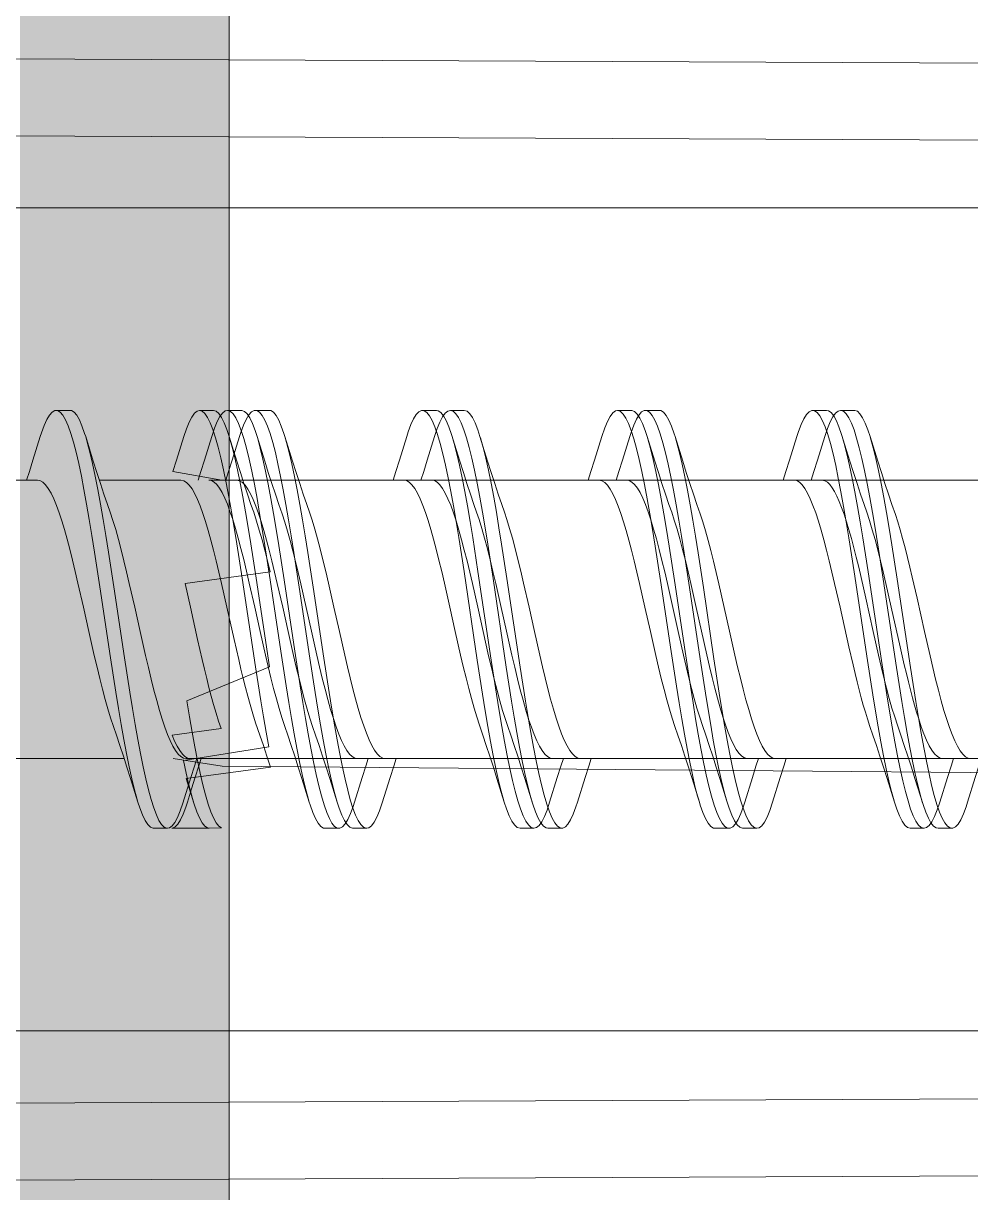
# Model space of a CAD drawing. Header units: millimetres. Extents: x -853320 to 19484, y -510814 to 9708.
# Drawn here: x 14942.87 to 14949.67, y 7581.7 to 7590.09 of the extents above; entities that cross this region are included whole.
import ezdxf

# ---------------------------------------------------------------- set-up
doc = ezdxf.new("R2010")
doc.units = ezdxf.units.MM
for name, color, linetype, lineweight in [('F_DIBOND_soffitto_cassone', 7, 'Continuous', 5), ('F_ELETTRICO', 22, 'Continuous', 5), ('F_IMPIANTO IDRAULICO', 7, 'Continuous', 5), ('F_TUBOLARE sez.40x40', 7, 'Continuous', 5)]:
    doc.layers.add(name, color=color, linetype=linetype, lineweight=lineweight)

# ---------------------------------------------------------------- blocks, each defined once
blk = doc.blocks.new('SCATOLA INCASSO_1 P_sezione e pianta')
at = {"layer": 'F_ELETTRICO'}
for p, q in [((55461.4861, -13680.1948), (55437.3638, -13680.0865)), ((55461.4773, -13680.7467), (55437.3638, -13680.639)), ((55462.472, -13681.1733), (55437.3638, -13681.1734)), ((55441.7213, -13682.6278), (55441.6213, -13682.6278)), ((55442.7513, -13682.6278), (55442.6513, -13682.6278)), ((55442.9513, -13682.6278), (55442.8513, -13682.6278)), ((55443.1513, -13682.6278), (55443.0513, -13682.6278)), ((55444.3513, -13682.6278), (55444.2513, -13682.6278)), ((55444.5513, -13682.6278), (55444.4513, -13682.6278)), ((55445.7513, -13682.6278), (55445.6513, -13682.6278)), ((55445.9513, -13682.6278), (55445.8513, -13682.6278)), ((55447.1513, -13682.6278), (55447.0513, -13682.6278)), ((55447.3513, -13682.6278), (55447.2513, -13682.6278)), ((55447.2913, -13682.6519), (55447.3104, -13682.6802)), ((55447.3913, -13682.6519), (55447.4104, -13682.6802)), ((55441.7077, -13682.7392), (55441.7268, -13682.7927)), ((55442.7285, -13682.7168), (55442.7475, -13682.7654)), ((55442.9304, -13682.7213), (55442.9495, -13682.7709)), ((55443.1382, -13682.7405), (55443.1573, -13682.7942)), ((55444.3402, -13682.7455), (55444.3592, -13682.8003)), ((55444.5289, -13682.7179), (55444.548, -13682.7668)), ((55445.7309, -13682.7224), (55445.7499, -13682.7723)), ((55445.9387, -13682.7417), (55445.9578, -13682.7957)), ((55447.1407, -13682.7468), (55447.1597, -13682.8018)), ((55441.889, -13682.9924), (55441.8341, -13682.8158)), ((55442.919, -13682.9924), (55442.8641, -13682.8158)), ((55443.119, -13682.9924), (55443.0641, -13682.8158)), ((55443.319, -13682.9924), (55443.2641, -13682.8158)), ((55444.3592, -13682.8003), (55444.3783, -13682.8648)), ((55444.519, -13682.9924), (55444.4592, -13682.8003)), ((55444.719, -13682.9924), (55444.6641, -13682.8158)), ((55445.919, -13682.9924), (55445.8641, -13682.8158)), ((55446.119, -13682.9924), (55446.0641, -13682.8158)), ((55447.1597, -13682.8018), (55447.1788, -13682.8665)), ((55447.319, -13682.9924), (55447.2597, -13682.8018)), ((55447.519, -13682.9924), (55447.4641, -13682.8158)), ((55440.5323, -13683.1278), (55441.4873, -13683.1278)), ((55441.9323, -13683.1278), (55442.5173, -13683.1278)), ((55451.7623, -13683.1278), (55442.7173, -13683.1278)), ((55442.9623, -13683.1278), (55442.9173, -13683.1278)), ((55443.1623, -13683.1278), (55444.1173, -13683.1278)), ((55443.3623, -13683.1278), (55444.3173, -13683.1278)), ((55444.5623, -13683.1278), (55445.5173, -13683.1278)), ((55444.7623, -13683.1278), (55445.7173, -13683.1278)), ((55445.9623, -13683.1278), (55446.9173, -13683.1278)), ((55446.1623, -13683.1278), (55447.1173, -13683.1278)), ((55447.3623, -13683.1278), (55448.3173, -13683.1278)), ((55447.5623, -13683.1278), (55448.5173, -13683.1278)), ((55442.919, -13683.586), (55442.9571, -13683.8319)), ((55443.019, -13683.586), (55443.0571, -13683.8319)), ((55443.1209, -13683.5982), (55443.159, -13683.8447)), ((55443.2209, -13683.5982), (55443.259, -13683.8447)), ((55444.5116, -13683.5402), (55444.5497, -13683.7836)), ((55444.6116, -13683.5402), (55444.6497, -13683.7836)), ((55444.7195, -13683.589), (55444.7576, -13683.8351)), ((55444.8195, -13683.589), (55444.8576, -13683.8351)), ((55445.9214, -13683.6013), (55445.9595, -13683.8479)), ((55446.0214, -13683.6013), (55446.0595, -13683.8479)), ((55447.3121, -13683.5432), (55447.3502, -13683.7868)), ((55447.4121, -13683.5432), (55447.4502, -13683.7868)), ((55447.5199, -13683.5921), (55447.558, -13683.8383)), ((55447.6199, -13683.5921), (55447.658, -13683.8383)), ((55441.8982, -13683.6447), (55441.9364, -13683.8934)), ((55441.9982, -13683.6447), (55442.0364, -13683.8934)), ((55443.3287, -13683.6478), (55443.3668, -13683.8966)), ((55443.4287, -13683.6478), (55443.4668, -13683.8966)), ((55446.1292, -13683.6509), (55446.1673, -13683.8998)), ((55446.2292, -13683.6509), (55446.2673, -13683.8998)), ((55442.9571, -13683.8319), (55443.0523, -13684.4682)), ((55443.0571, -13683.8319), (55443.1523, -13684.4682)), ((55443.159, -13683.8447), (55443.2352, -13684.3552)), ((55443.259, -13683.8447), (55443.3352, -13684.3552)), ((55444.5497, -13683.7836), (55444.645, -13684.4199)), ((55444.6497, -13683.7836), (55444.745, -13684.4199)), ((55444.7576, -13683.8351), (55444.8528, -13684.4714)), ((55444.8576, -13683.8351), (55444.9528, -13684.4714)), ((55445.9595, -13683.8479), (55446.0357, -13684.3584)), ((55446.0595, -13683.8479), (55446.1357, -13684.3584)), ((55447.3502, -13683.7868), (55447.4455, -13684.4231)), ((55447.3991, -13683.8265), (55447.4334, -13683.9762)), ((55447.4502, -13683.7868), (55447.5455, -13684.4231)), ((55447.558, -13683.8383), (55447.6533, -13684.4746)), ((55447.658, -13683.8383), (55447.7533, -13684.4746)), ((55447.8012, -13683.9755), (55447.767, -13683.8262)), ((55441.7789, -13683.8683), (55441.8179, -13684.0406)), ((55441.9364, -13683.8934), (55442.0126, -13684.4038)), ((55442.0364, -13683.8934), (55442.1126, -13684.4038)), ((55442.186, -13684.0415), (55442.1474, -13683.8709)), ((55443.2095, -13683.8711), (55443.2481, -13684.0414)), ((55443.3668, -13683.8966), (55443.443, -13684.4071)), ((55443.4162, -13684.042), (55443.3779, -13683.873)), ((55443.4668, -13683.8966), (55443.543, -13684.4071)), ((55444.4089, -13683.8684), (55444.4479, -13684.0407)), ((55444.6095, -13683.8712), (55444.6481, -13684.0415)), ((55444.8161, -13684.0417), (55444.777, -13683.8693)), ((55446.0095, -13683.8709), (55446.0482, -13684.042)), ((55446.1673, -13683.8998), (55446.2435, -13684.4103)), ((55446.2673, -13683.8998), (55446.3435, -13684.4103)), ((55447.2095, -13683.8712), (55447.2481, -13684.0415)), ((55447.616, -13684.0415), (55447.5774, -13683.8709)), ((55447.2481, -13684.0415), (55447.3117, -13684.3256)), ((55447.6797, -13684.3256), (55447.616, -13684.0415)), ((55442.6703, -13684.4154), (55442.6378, -13684.2731)), ((55442.8998, -13684.2731), (55442.9323, -13684.4154)), ((55443.0866, -13684.2141), (55443.1251, -13684.3843)), ((55443.6933, -13684.3854), (55443.6546, -13684.2145)), ((55445.0932, -13684.3847), (55445.0545, -13684.2141)), ((55445.8868, -13684.2148), (55445.9258, -13684.3873)), ((55446.2928, -13684.383), (55446.2545, -13684.2137)), ((55446.4931, -13684.3845), (55446.4544, -13684.2135)), ((55443.2352, -13684.3552), (55443.2733, -13684.6041)), ((55443.3352, -13684.3552), (55443.3733, -13684.6041)), ((55446.0357, -13684.3584), (55446.0738, -13684.6072)), ((55446.1357, -13684.3584), (55446.1738, -13684.6072)), ((55447.3117, -13684.3256), (55447.3413, -13684.4537)), ((55447.7093, -13684.4537), (55447.6797, -13684.3256)), ((55442.0126, -13684.4038), (55442.0507, -13684.6507)), ((55442.1126, -13684.4038), (55442.1507, -13684.6507)), ((55443.443, -13684.4071), (55443.4811, -13684.6538)), ((55443.543, -13684.4071), (55443.5811, -13684.6538)), ((55444.645, -13684.4199), (55444.6831, -13684.666)), ((55444.745, -13684.4199), (55444.7831, -13684.666)), ((55446.2435, -13684.4103), (55446.2816, -13684.6568)), ((55446.3435, -13684.4103), (55446.3816, -13684.6568)), ((55447.4455, -13684.4231), (55447.4836, -13684.6691)), ((55447.5455, -13684.4231), (55447.5836, -13684.6691)), ((55443.1523, -13684.4682), (55442.5604, -13684.7118)), ((55443.0523, -13684.4682), (55443.0904, -13684.7118)), ((55444.8528, -13684.4714), (55444.8909, -13684.7148)), ((55444.9528, -13684.4714), (55444.9909, -13684.7148)), ((55447.6533, -13684.4746), (55447.6914, -13684.7178)), ((55447.7533, -13684.4746), (55447.7914, -13684.7178)), ((55447.4449, -13684.8428), (55447.4628, -13684.8966)), ((55443.1285, -13684.9384), (55443.1476, -13685.0432)), ((55443.0845, -13684.9596), (55443.1095, -13685.034)), ((55447.5407, -13685.0063), (55447.5598, -13685.1069)), ((55442.6176, -13685.0432), (55442.6366, -13685.1414)), ((55447.5347, -13685.1105), (55447.5602, -13685.1892)), ((55447.5598, -13685.1069), (55447.5788, -13685.2003)), ((55441.1553, -13685.1278), (55442.1103, -13685.1278)), ((55442.5553, -13685.1278), (55443.1403, -13685.1278)), ((55442.5853, -13685.1278), (55443.5403, -13685.1278)), ((55452.3853, -13685.1278), (55443.3403, -13685.1278)), ((55443.7853, -13685.1278), (55444.7403, -13685.1278)), ((55443.9853, -13685.1278), (55444.9403, -13685.1278)), ((55445.1853, -13685.1278), (55446.1403, -13685.1278)), ((55445.3853, -13685.1278), (55446.3403, -13685.1278)), ((55446.5853, -13685.1278), (55447.5403, -13685.1278)), ((55446.7853, -13685.1278), (55447.7403, -13685.1278)), ((55447.5602, -13685.1892), (55447.5859, -13685.2701)), ((55447.9853, -13685.1278), (55448.9403, -13685.1278)), ((55442.1559, -13685.2701), (55442.2085, -13685.4397)), ((55442.5559, -13685.2701), (55442.6128, -13685.4535)), ((55443.3859, -13685.2701), (55443.4385, -13685.4397)), ((55443.5859, -13685.2701), (55443.6385, -13685.4397)), ((55444.7859, -13685.2701), (55444.8385, -13685.4397)), ((55444.9859, -13685.2701), (55445.0433, -13685.455)), ((55446.1859, -13685.2701), (55446.2385, -13685.4397)), ((55446.3859, -13685.2701), (55446.4385, -13685.4397)), ((55447.5859, -13685.2701), (55447.6385, -13685.4397)), ((55447.7859, -13685.2701), (55447.8438, -13685.4565)), ((55442.7128, -13685.4535), (55442.7319, -13685.5086)), ((55443.5448, -13685.4596), (55443.5638, -13685.5136)), ((55445.1243, -13685.3905), (55445.1433, -13685.455)), ((55445.1433, -13685.455), (55445.1624, -13685.5099)), ((55447.9438, -13685.4565), (55447.9629, -13685.5111)), ((55442.3221, -13685.4816), (55442.3412, -13685.5318)), ((55443.7526, -13685.483), (55443.7717, -13685.5329)), ((55444.9545, -13685.4885), (55444.9736, -13685.5375)), ((55446.3453, -13685.4611), (55446.3643, -13685.5149)), ((55446.5531, -13685.4844), (55446.5721, -13685.5341)), ((55447.755, -13685.4899), (55447.7741, -13685.5386)), ((55442.3213, -13685.6278), (55442.4213, -13685.6278)), ((55442.7213, -13685.6278), (55442.4513, -13685.6278)), ((55443.5513, -13685.6278), (55443.6513, -13685.6278)), ((55443.7513, -13685.6278), (55443.8513, -13685.6278)), ((55444.9513, -13685.6278), (55445.0513, -13685.6278)), ((55445.1513, -13685.6278), (55445.2513, -13685.6278)), ((55446.3513, -13685.6278), (55446.4513, -13685.6278)), ((55446.5513, -13685.6278), (55446.6513, -13685.6278)), ((55447.7513, -13685.6278), (55447.8513, -13685.6278)), ((55447.9513, -13685.6278), (55448.0513, -13685.6278)), ((55468.0938, -13687.0822), (55437.3638, -13687.0822)), ((55437.3638, -13687.6166), (55468.0938, -13687.4888)), ((55437.3638, -13688.169), (55468.0938, -13688.0406))]:
    blk.add_line(p, q, dxfattribs=at)
for points in [[(55441.5085, -13682.8158), (55441.5172, -13682.7885), (55441.5363, -13682.7357), (55441.5553, -13682.6931), (55441.5744, -13682.6609), (55441.5934, -13682.6395), (55441.6125, -13682.629), (55441.6213, -13682.6278)], [(55441.6213, -13682.6278), (55441.6315, -13682.6294), (55441.6506, -13682.6407), (55441.6696, -13682.6629), (55441.6887, -13682.6958), (55441.7077, -13682.7392)], [(55441.7213, -13682.6278), (55441.7315, -13682.6294), (55441.7506, -13682.6407), (55441.7696, -13682.6629), (55441.7887, -13682.6958), (55441.8077, -13682.7392), (55441.8268, -13682.7927), (55441.8341, -13682.8158)], [(55442.5385, -13682.8158), (55442.557, -13682.7602), (55442.576, -13682.7125), (55442.5951, -13682.6753), (55442.6142, -13682.6486), (55442.6332, -13682.6327), (55442.6513, -13682.6278)], [(55442.6513, -13682.6278), (55442.6713, -13682.6338), (55442.6904, -13682.6507), (55442.7094, -13682.6785), (55442.7285, -13682.7168)], [(55442.7385, -13682.8158), (55442.7589, -13682.7548), (55442.778, -13682.7083), (55442.797, -13682.672), (55442.8161, -13682.6465), (55442.8351, -13682.6317), (55442.8513, -13682.6278)], [(55442.7513, -13682.6278), (55442.7713, -13682.6338), (55442.7904, -13682.6507), (55442.8094, -13682.6785), (55442.8285, -13682.7168), (55442.8475, -13682.7654), (55442.8641, -13682.8158)], [(55442.8513, -13682.6278), (55442.8542, -13682.6279), (55442.8732, -13682.635), (55442.8923, -13682.6531), (55442.9114, -13682.6819), (55442.9304, -13682.7213)], [(55442.9385, -13682.8158), (55442.9477, -13682.787), (55442.9668, -13682.7345), (55442.9858, -13682.6921), (55443.0049, -13682.6602), (55443.0239, -13682.6391), (55443.043, -13682.6288), (55443.0513, -13682.6278)], [(55442.9513, -13682.6278), (55442.9542, -13682.6279), (55442.9732, -13682.635), (55442.9923, -13682.6531), (55443.0114, -13682.6819), (55443.0304, -13682.7213), (55443.0495, -13682.7709), (55443.0641, -13682.8158)], [(55443.0513, -13682.6278), (55443.062, -13682.6295), (55443.0811, -13682.6411), (55443.1001, -13682.6636), (55443.1192, -13682.6968), (55443.1382, -13682.7405)], [(55443.1513, -13682.6278), (55443.162, -13682.6295), (55443.1811, -13682.6411), (55443.2001, -13682.6636), (55443.2192, -13682.6968), (55443.2382, -13682.7405), (55443.2573, -13682.7942), (55443.2641, -13682.8158)], [(55444.1385, -13682.8158), (55444.1497, -13682.7812), (55444.1687, -13682.7297), (55444.1878, -13682.6884), (55444.2068, -13682.6576), (55444.2259, -13682.6375), (55444.2449, -13682.6284), (55444.2513, -13682.6278)], [(55444.2513, -13682.6278), (55444.264, -13682.6302), (55444.283, -13682.6429), (55444.3021, -13682.6665), (55444.3211, -13682.7008), (55444.3402, -13682.7455)], [(55444.3385, -13682.8158), (55444.3575, -13682.7588), (55444.3765, -13682.7115), (55444.3956, -13682.6744), (55444.4146, -13682.6481), (55444.4337, -13682.6325), (55444.4513, -13682.6278)], [(55444.3513, -13682.6278), (55444.364, -13682.6302), (55444.383, -13682.6429), (55444.4021, -13682.6665), (55444.4211, -13682.7008), (55444.4402, -13682.7455), (55444.4592, -13682.8003)], [(55444.4513, -13682.6278), (55444.4718, -13682.6341), (55444.4908, -13682.6513), (55444.5099, -13682.6793), (55444.5289, -13682.7179)], [(55444.5513, -13682.6278), (55444.5718, -13682.6341), (55444.5908, -13682.6513), (55444.6099, -13682.6793), (55444.6289, -13682.7179), (55444.648, -13682.7668), (55444.6641, -13682.8158)], [(55445.5385, -13682.8158), (55445.5594, -13682.7535), (55445.5785, -13682.7072), (55445.5975, -13682.6713), (55445.6166, -13682.646), (55445.6356, -13682.6315), (55445.6513, -13682.6278)], [(55445.6513, -13682.6278), (55445.6547, -13682.628), (55445.6737, -13682.6354), (55445.6928, -13682.6537), (55445.7118, -13682.6828), (55445.7309, -13682.7224)], [(55445.7385, -13682.8158), (55445.7482, -13682.7855), (55445.7673, -13682.7333), (55445.7863, -13682.6912), (55445.8054, -13682.6596), (55445.8244, -13682.6387), (55445.8435, -13682.6287), (55445.8513, -13682.6278)], [(55445.7513, -13682.6278), (55445.7547, -13682.628), (55445.7737, -13682.6354), (55445.7928, -13682.6537), (55445.8118, -13682.6828), (55445.8309, -13682.7224), (55445.8499, -13682.7723), (55445.8641, -13682.8158)], [(55445.8513, -13682.6278), (55445.8625, -13682.6297), (55445.8816, -13682.6416), (55445.9006, -13682.6643), (55445.9197, -13682.6978), (55445.9387, -13682.7417)], [(55445.9513, -13682.6278), (55445.9625, -13682.6297), (55445.9816, -13682.6416), (55446.0006, -13682.6643), (55446.0197, -13682.6978), (55446.0387, -13682.7417), (55446.0578, -13682.7957), (55446.0641, -13682.8158)], [(55446.9385, -13682.8158), (55446.9501, -13682.7797), (55446.9692, -13682.7285), (55446.9882, -13682.6875), (55447.0073, -13682.6569), (55447.0264, -13682.6372), (55447.0454, -13682.6283), (55447.0513, -13682.6278)], [(55447.0513, -13682.6278), (55447.0645, -13682.6304), (55447.0835, -13682.6434), (55447.1026, -13682.6673), (55447.1216, -13682.7018), (55447.1407, -13682.7468)], [(55447.1385, -13682.8158), (55447.158, -13682.7575), (55447.177, -13682.7104), (55447.1961, -13682.6736), (55447.2151, -13682.6475), (55447.2342, -13682.6322), (55447.2513, -13682.6278)], [(55447.1513, -13682.6278), (55447.1645, -13682.6304), (55447.1835, -13682.6434), (55447.2026, -13682.6673), (55447.2216, -13682.7018), (55447.2407, -13682.7468), (55447.2597, -13682.8018)], [(55447.2513, -13682.6278), (55447.2532, -13682.6278), (55447.2723, -13682.6344), (55447.2913, -13682.6519)], [(55447.3104, -13682.6802), (55447.3294, -13682.719), (55447.3485, -13682.7682)], [(55447.3513, -13682.6278), (55447.3532, -13682.6278), (55447.3723, -13682.6344), (55447.3913, -13682.6519)], [(55447.4104, -13682.6802), (55447.4294, -13682.719), (55447.4485, -13682.7682), (55447.4641, -13682.8158)], [(55442.7475, -13682.7654), (55442.7666, -13682.824), (55442.7856, -13682.8921), (55442.8047, -13682.9692), (55442.8237, -13683.0548), (55442.8428, -13683.1482)], [(55442.9495, -13682.7709), (55442.9685, -13682.8305), (55442.9876, -13682.8996), (55443.0066, -13682.9776), (55443.0257, -13683.064), (55443.0447, -13683.1582)], [(55444.548, -13682.7668), (55444.567, -13682.8256), (55444.5861, -13682.894), (55444.6051, -13682.9713), (55444.6242, -13683.0571), (55444.6432, -13683.1507)], [(55445.7499, -13682.7723), (55445.769, -13682.8322), (55445.788, -13682.9014), (55445.8071, -13682.9797), (55445.8261, -13683.0663), (55445.8452, -13683.1607)], [(55447.3485, -13682.7682), (55447.3675, -13682.8272), (55447.3866, -13682.8958), (55447.4056, -13682.9734), (55447.4247, -13683.0594), (55447.4437, -13683.1532), (55447.4628, -13683.2542), (55447.4818, -13683.3615), (55447.5009, -13683.4744), (55447.5199, -13683.5921)], [(55441.5085, -13682.8158), (55441.4559, -13682.9855), (55441.4302, -13683.0664), (55441.4103, -13683.1278)], [(55441.7268, -13682.7927), (55441.7458, -13682.856), (55441.7649, -13682.9286)], [(55441.8341, -13682.8158), (55441.8458, -13682.856), (55441.8649, -13682.9286), (55441.8839, -13683.0099), (55441.903, -13683.0994)], [(55442.5385, -13682.8158), (55442.4859, -13682.9855), (55442.4602, -13683.0664), (55442.8103, -13683.1278)], [(55442.7385, -13682.8158), (55442.6859, -13682.9855), (55442.6602, -13683.0664), (55442.6403, -13683.1278)], [(55442.9385, -13682.8158), (55442.8859, -13682.9855), (55442.8602, -13683.0664), (55442.8403, -13683.1278)], [(55442.8641, -13682.8158), (55442.8666, -13682.824), (55442.8856, -13682.8921), (55442.9047, -13682.9692), (55442.9237, -13683.0548), (55442.9428, -13683.1482), (55442.9618, -13683.2488), (55442.9809, -13683.3558), (55442.9999, -13683.4685), (55443.019, -13683.586)], [(55443.0641, -13682.8158), (55443.0685, -13682.8305), (55443.0876, -13682.8996), (55443.1066, -13682.9776), (55443.1257, -13683.064), (55443.1447, -13683.1582)], [(55443.1573, -13682.7942), (55443.1763, -13682.8578), (55443.1954, -13682.9306)], [(55443.2641, -13682.8158), (55443.2763, -13682.8578), (55443.2954, -13682.9306), (55443.3144, -13683.0121), (55443.3335, -13683.1018)], [(55444.1385, -13682.8158), (55444.0859, -13682.9855), (55444.0602, -13683.0664), (55444.0403, -13683.1278)], [(55444.3385, -13682.8158), (55444.2859, -13682.9855), (55444.2602, -13683.0664), (55444.2403, -13683.1278)], [(55444.4641, -13682.8158), (55444.4783, -13682.8648), (55444.4973, -13682.9385), (55444.5164, -13683.0209), (55444.5354, -13683.1114)], [(55444.6641, -13682.8158), (55444.667, -13682.8256), (55444.6861, -13682.894), (55444.7051, -13682.9713), (55444.7242, -13683.0571), (55444.7432, -13683.1507)], [(55445.5385, -13682.8158), (55445.4859, -13682.9855), (55445.4602, -13683.0664), (55445.4403, -13683.1278)], [(55445.7385, -13682.8158), (55445.6859, -13682.9855), (55445.6602, -13683.0664), (55445.6403, -13683.1278)], [(55445.8641, -13682.8158), (55445.869, -13682.8322), (55445.888, -13682.9014), (55445.9071, -13682.9797), (55445.9261, -13683.0663), (55445.9452, -13683.1607)], [(55445.9578, -13682.7957), (55445.9768, -13682.8595), (55445.9959, -13682.9325)], [(55446.0641, -13682.8158), (55446.0768, -13682.8595), (55446.0959, -13682.9325), (55446.1149, -13683.0143), (55446.134, -13683.1042)], [(55446.9385, -13682.8158), (55446.8859, -13682.9855), (55446.8602, -13683.0664), (55446.8403, -13683.1278)], [(55447.1385, -13682.8158), (55447.0859, -13682.9855), (55447.0602, -13683.0664), (55447.0403, -13683.1278)], [(55447.2641, -13682.8158), (55447.2788, -13682.8665), (55447.2978, -13682.9405), (55447.3169, -13683.0231), (55447.3359, -13683.1138), (55447.355, -13683.2119), (55447.374, -13683.3167), (55447.3931, -13683.4274), (55447.4121, -13683.5432)], [(55447.4641, -13682.8158), (55447.4675, -13682.8272), (55447.4866, -13682.8958), (55447.5056, -13682.9734), (55447.5247, -13683.0594), (55447.5437, -13683.1532)], [(55441.7649, -13682.9286), (55441.7839, -13683.0099), (55441.803, -13683.0994)], [(55443.1954, -13682.9306), (55443.2144, -13683.0121), (55443.2335, -13683.1018)], [(55444.3783, -13682.8648), (55444.3973, -13682.9385), (55444.4164, -13683.0209), (55444.4354, -13683.1114)], [(55445.9959, -13682.9325), (55446.0149, -13683.0143), (55446.034, -13683.1042)], [(55447.1788, -13682.8665), (55447.1978, -13682.9405), (55447.2169, -13683.0231), (55447.2359, -13683.1138)], [(55442.0099, -13683.3589), (55441.9906, -13683.303), (55441.9655, -13683.2286), (55441.9402, -13683.152), (55441.9147, -13683.0733), (55441.889, -13682.9924)], [(55443.0399, -13683.3589), (55443.0206, -13683.303), (55442.9955, -13683.2286), (55442.9702, -13683.152), (55442.9447, -13683.0733), (55442.919, -13682.9924)], [(55443.2206, -13683.303), (55443.1955, -13683.2286), (55443.1702, -13683.152), (55443.1447, -13683.0733), (55443.119, -13682.9924)], [(55443.4399, -13683.3589), (55443.4206, -13683.303), (55443.3955, -13683.2286), (55443.3702, -13683.152), (55443.3447, -13683.0733), (55443.319, -13682.9924)], [(55444.6399, -13683.3589), (55444.6206, -13683.303), (55444.5955, -13683.2286), (55444.5702, -13683.152), (55444.5447, -13683.0733), (55444.519, -13682.9924)], [(55444.8399, -13683.3589), (55444.8206, -13683.303), (55444.7955, -13683.2286), (55444.7702, -13683.152), (55444.7447, -13683.0733), (55444.719, -13682.9924)], [(55446.0399, -13683.3589), (55446.0206, -13683.303), (55445.9955, -13683.2286), (55445.9702, -13683.152), (55445.9447, -13683.0733), (55445.919, -13682.9924)], [(55446.2437, -13683.3699), (55446.2206, -13683.303), (55446.1955, -13683.2286), (55446.1702, -13683.152), (55446.1447, -13683.0733), (55446.119, -13682.9924)], [(55447.4399, -13683.3589), (55447.4206, -13683.303), (55447.3955, -13683.2286), (55447.3702, -13683.152), (55447.3447, -13683.0733), (55447.319, -13682.9924)], [(55447.6206, -13683.303), (55447.5955, -13683.2286), (55447.5702, -13683.152), (55447.5447, -13683.0733), (55447.519, -13682.9924)], [(55441.803, -13683.0994), (55441.822, -13683.1964), (55441.8411, -13683.3002), (55441.8601, -13683.4101), (55441.8792, -13683.5252), (55441.8982, -13683.6447)], [(55441.903, -13683.0994), (55441.922, -13683.1964), (55441.9411, -13683.3002), (55441.9601, -13683.4101), (55441.9792, -13683.5252), (55441.9982, -13683.6447)], [(55443.2335, -13683.1018), (55443.2525, -13683.199), (55443.2716, -13683.303), (55443.2906, -13683.413), (55443.3097, -13683.5282), (55443.3287, -13683.6478)], [(55443.3335, -13683.1018), (55443.3525, -13683.199), (55443.3716, -13683.303), (55443.3906, -13683.413), (55443.4097, -13683.5282), (55443.4287, -13683.6478)], [(55446.034, -13683.1042), (55446.053, -13683.2015), (55446.0721, -13683.3057), (55446.0911, -13683.4158), (55446.1102, -13683.5312), (55446.1292, -13683.6509)], [(55446.134, -13683.1042), (55446.153, -13683.2015), (55446.1721, -13683.3057), (55446.1911, -13683.4158), (55446.2102, -13683.5312), (55446.2292, -13683.6509)], [(55441.4873, -13683.1278), (55441.5059, -13683.1313), (55441.5261, -13683.1429), (55441.5461, -13683.1623), (55441.5658, -13683.1891), (55441.5853, -13683.2229), (55441.6047, -13683.2634), (55441.624, -13683.31), (55441.6431, -13683.3623), (55441.6622, -13683.4203), (55441.6814, -13683.4837), (55441.7006, -13683.5519), (55441.7199, -13683.6249), (55441.7395, -13683.7027), (55441.7592, -13683.7843), (55441.7789, -13683.8683)], [(55442.5173, -13683.1278), (55442.5385, -13683.1323), (55442.5583, -13683.1446), (55442.5779, -13683.1645), (55442.5974, -13683.1916), (55442.6168, -13683.2257), (55442.6361, -13683.2665), (55442.6554, -13683.3137), (55442.6747, -13683.3669), (55442.6939, -13683.4257), (55442.7132, -13683.4897), (55442.7324, -13683.5585), (55442.7516, -13683.6315), (55442.7709, -13683.7084), (55442.7902, -13683.7884), (55442.8095, -13683.8711)], [(55442.7173, -13683.1278), (55442.7362, -13683.1314), (55442.7554, -13683.1423), (55442.7745, -13683.1605), (55442.7936, -13683.1858), (55442.8127, -13683.2181), (55442.8319, -13683.257), (55442.8509, -13683.3021), (55442.8699, -13683.3531), (55442.8891, -13683.4105), (55442.9087, -13683.4745), (55442.9285, -13683.5444), (55442.9485, -13683.6193), (55442.9685, -13683.6986), (55442.9886, -13683.7818), (55443.0086, -13683.8671)], [(55442.8428, -13683.1482), (55442.8618, -13683.2488), (55442.8809, -13683.3558), (55442.8999, -13683.4685), (55442.919, -13683.586)], [(55442.9173, -13683.1278), (55442.9193, -13683.1278), (55442.939, -13683.1325), (55442.9588, -13683.145), (55442.9784, -13683.1651), (55442.9979, -13683.1924), (55443.0173, -13683.2266), (55443.0365, -13683.2675), (55443.0558, -13683.3147), (55443.075, -13683.3678), (55443.0942, -13683.4265), (55443.1133, -13683.4902), (55443.1324, -13683.5585), (55443.1516, -13683.6313), (55443.1708, -13683.7081), (55443.1902, -13683.7883), (55443.2095, -13683.8711)], [(55443.0447, -13683.1582), (55443.0638, -13683.2595), (55443.0828, -13683.3671), (55443.1019, -13683.4803), (55443.1209, -13683.5982)], [(55443.1447, -13683.1582), (55443.1638, -13683.2595), (55443.1828, -13683.3671), (55443.2019, -13683.4803), (55443.2209, -13683.5982)], [(55444.1173, -13683.1278), (55444.1359, -13683.1312), (55444.1561, -13683.1428), (55444.1761, -13683.1623), (55444.1958, -13683.1891), (55444.2153, -13683.2229), (55444.2347, -13683.2633), (55444.2538, -13683.3096), (55444.2728, -13683.3615), (55444.2919, -13683.4192), (55444.3111, -13683.4826), (55444.3304, -13683.5511), (55444.3498, -13683.6243), (55444.3694, -13683.7023), (55444.3892, -13683.7842), (55444.4089, -13683.8684)], [(55444.3173, -13683.1278), (55444.3371, -13683.1317), (55444.3566, -13683.1433), (55444.3761, -13683.1623), (55444.3955, -13683.1887), (55444.4149, -13683.2221), (55444.4343, -13683.2624), (55444.4537, -13683.3093), (55444.4731, -13683.3624), (55444.4926, -13683.4216), (55444.5123, -13683.4866), (55444.5319, -13683.5569), (55444.5515, -13683.6311), (55444.5709, -13683.7085), (55444.5902, -13683.7886), (55444.6095, -13683.8712)], [(55444.4354, -13683.1114), (55444.4545, -13683.2093), (55444.4735, -13683.3139), (55444.4926, -13683.4245), (55444.5116, -13683.5402)], [(55444.5354, -13683.1114), (55444.5545, -13683.2093), (55444.5735, -13683.3139), (55444.5926, -13683.4245), (55444.6116, -13683.5402)], [(55444.6432, -13683.1507), (55444.6623, -13683.2515), (55444.6814, -13683.3587), (55444.7004, -13683.4714), (55444.7195, -13683.589)], [(55444.7432, -13683.1507), (55444.7623, -13683.2515), (55444.7814, -13683.3587), (55444.8004, -13683.4714), (55444.8195, -13683.589)], [(55445.5173, -13683.1278), (55445.5194, -13683.1278), (55445.5391, -13683.1326), (55445.5589, -13683.1451), (55445.5786, -13683.1653), (55445.5981, -13683.1927), (55445.6174, -13683.2269), (55445.6367, -13683.2678), (55445.6559, -13683.315), (55445.6751, -13683.3681), (55445.6942, -13683.4267), (55445.7133, -13683.4904), (55445.7324, -13683.5586), (55445.7516, -13683.6312), (55445.7708, -13683.7081), (55445.7902, -13683.7883), (55445.8095, -13683.8711)], [(55445.7173, -13683.1278), (55445.7358, -13683.1312), (55445.755, -13683.142), (55445.7742, -13683.1601), (55445.7934, -13683.1854), (55445.8126, -13683.2177), (55445.8319, -13683.257), (55445.8512, -13683.303), (55445.8707, -13683.3554), (55445.8903, -13683.4143), (55445.9102, -13683.4794), (55445.9302, -13683.5503), (55445.9501, -13683.6257), (55445.97, -13683.7047), (55445.9898, -13683.7868), (55446.0095, -13683.8709)], [(55445.8452, -13683.1607), (55445.8642, -13683.2621), (55445.8833, -13683.3699), (55445.9023, -13683.4832), (55445.9214, -13683.6013)], [(55445.9452, -13683.1607), (55445.9642, -13683.2621), (55445.9833, -13683.3699), (55446.0023, -13683.4832), (55446.0214, -13683.6013)], [(55446.9173, -13683.1278), (55446.9372, -13683.1318), (55446.9567, -13683.1434), (55446.9762, -13683.1625), (55446.9957, -13683.1889), (55447.0151, -13683.2224), (55447.0345, -13683.2628), (55447.0539, -13683.3097), (55447.0733, -13683.3629), (55447.0928, -13683.422), (55447.1124, -13683.487), (55447.132, -13683.5571), (55447.1516, -13683.6313), (55447.171, -13683.7086), (55447.1903, -13683.7887), (55447.2095, -13683.8712)], [(55447.1174, -13683.1278), (55447.1197, -13683.1278), (55447.1386, -13683.1323), (55447.1574, -13683.1439)], [(55447.1574, -13683.1439), (55447.1744, -13683.1603), (55447.1914, -13683.1825), (55447.2084, -13683.2101), (55447.2254, -13683.2431), (55447.2424, -13683.2812), (55447.2595, -13683.3246), (55447.2768, -13683.3732), (55447.2942, -13683.4267), (55447.3117, -13683.4847), (55447.3293, -13683.5471), (55447.3469, -13683.6133), (55447.3645, -13683.6824), (55447.3819, -13683.7535), (55447.3991, -13683.8265)], [(55447.2359, -13683.1138), (55447.255, -13683.2119), (55447.274, -13683.3167), (55447.2931, -13683.4274), (55447.3121, -13683.5432)], [(55447.5437, -13683.1532), (55447.5628, -13683.2542), (55447.5818, -13683.3615), (55447.6009, -13683.4744), (55447.6199, -13683.5921)], [(55442.1474, -13683.8709), (55442.128, -13683.7879), (55442.1086, -13683.7072), (55442.089, -13683.6294), (55442.0693, -13683.5546), (55442.0494, -13683.484), (55442.0297, -13683.4187), (55442.0099, -13683.3589)], [(55442.5472, -13683.8702), (55443.1579, -13683.7874), (55443.1386, -13683.7072), (55443.1192, -13683.63), (55443.0997, -13683.5562), (55443.0802, -13683.4865), (55443.0607, -13683.4219), (55443.0399, -13683.3589)], [(55443.3779, -13683.873), (55443.3588, -13683.791), (55443.3396, -13683.7115), (55443.3205, -13683.6351), (55443.3014, -13683.5623), (55443.2823, -13683.4937), (55443.2631, -13683.4298), (55443.244, -13683.3709), (55443.2206, -13683.303)], [(55443.5767, -13683.8679), (55443.5569, -13683.7833), (55443.537, -13683.701), (55443.5173, -13683.6226), (55443.4977, -13683.5488), (55443.4782, -13683.4798), (55443.4589, -13683.4163), (55443.4399, -13683.3589)], [(55444.777, -13683.8693), (55444.7571, -13683.7842), (55444.737, -13683.7009), (55444.7169, -13683.6213), (55444.6969, -13683.5458), (55444.6768, -13683.4751), (55444.657, -13683.4104), (55444.6399, -13683.3589)], [(55444.9766, -13683.8676), (55444.9567, -13683.7824), (55444.9366, -13683.6992), (55444.9166, -13683.6199), (55444.8967, -13683.545), (55444.8768, -13683.4751), (55444.8572, -13683.411), (55444.8399, -13683.3589)], [(55446.1775, -13683.8712), (55446.1578, -13683.7871), (55446.138, -13683.705), (55446.1182, -13683.626), (55446.0982, -13683.5507), (55446.0782, -13683.4798), (55446.0584, -13683.4147), (55446.0399, -13683.3589)], [(55447.5774, -13683.8709), (55447.558, -13683.7879), (55447.5386, -13683.7073), (55447.519, -13683.6294), (55447.4993, -13683.5547), (55447.4795, -13683.4841), (55447.4597, -13683.4189), (55447.4399, -13683.3589)], [(55447.767, -13683.8262), (55447.7499, -13683.7538), (55447.7326, -13683.6831), (55447.7152, -13683.6144), (55447.6976, -13683.5483), (55447.68, -13683.486), (55447.6626, -13683.4279), (55447.6451, -13683.3743), (55447.6206, -13683.303)], [(55446.3778, -13683.8726), (55446.3586, -13683.7905), (55446.3395, -13683.7108), (55446.3203, -13683.6343), (55446.3011, -13683.5614), (55446.282, -13683.4928), (55446.2628, -13683.4288), (55446.2437, -13683.3699)], [(55442.6378, -13684.2731), (55442.5859, -13684.041), (55442.5472, -13683.8702)], [(55442.8095, -13683.8711), (55442.8481, -13684.0414), (55442.8998, -13684.2731)], [(55443.0086, -13683.8671), (55443.0479, -13684.0407), (55443.0866, -13684.2141)], [(55443.6546, -13684.2145), (55443.6159, -13684.0407), (55443.5767, -13683.8679)], [(55445.0545, -13684.2141), (55445.0159, -13684.0409), (55444.9766, -13683.8676)], [(55445.8095, -13683.8711), (55445.8481, -13684.0414), (55445.8868, -13684.2148)], [(55446.2545, -13684.2137), (55446.2162, -13684.0421), (55446.1775, -13683.8712)], [(55446.4544, -13684.2135), (55446.4161, -13684.0419), (55446.3778, -13683.8726)], [(55447.4334, -13683.9762), (55447.4866, -13684.214), (55447.525, -13684.3838)], [(55447.8941, -13684.3886), (55447.8547, -13684.2149), (55447.8012, -13683.9755)], [(55441.8179, -13684.0406), (55441.8568, -13684.215), (55441.8958, -13684.3872)], [(55442.264, -13684.3883), (55442.2247, -13684.2148), (55442.186, -13684.0415)], [(55443.2481, -13684.0414), (55443.2868, -13684.2148), (55443.3258, -13684.3872)], [(55443.4931, -13684.3845), (55443.4544, -13684.2136), (55443.4162, -13684.042)], [(55444.4479, -13684.0407), (55444.4866, -13684.2141), (55444.5252, -13684.3844)], [(55444.6481, -13684.0415), (55444.6868, -13684.2151), (55444.7262, -13684.3891)], [(55444.8935, -13684.3859), (55444.8545, -13684.2138), (55444.8161, -13684.0417)], [(55446.0482, -13684.042), (55446.0866, -13684.2142), (55446.1252, -13684.3843)], [(55441.8958, -13684.3872), (55441.9154, -13684.471), (55441.935, -13684.5522), (55441.9545, -13684.6297), (55441.9738, -13684.7027), (55441.993, -13684.7709), (55442.0122, -13684.8344), (55442.0328, -13684.8966)], [(55442.5553, -13685.1278), (55442.5362, -13685.1241), (55442.5171, -13685.1131), (55442.498, -13685.095), (55442.479, -13685.0697), (55442.4599, -13685.0375), (55442.4408, -13684.9987), (55442.4218, -13684.9536), (55442.4028, -13684.9026), (55442.3835, -13684.8451), (55442.3639, -13684.7811), (55442.3441, -13684.7111), (55442.3241, -13684.6363), (55442.3041, -13684.5569), (55442.284, -13684.4737), (55442.264, -13684.3883)], [(55442.7516, -13684.7381), (55442.7353, -13684.6787), (55442.719, -13684.6164), (55442.7028, -13684.5516), (55442.6865, -13684.4844), (55442.6703, -13684.4154)], [(55442.9323, -13684.4154), (55442.9486, -13684.4844), (55442.9648, -13684.5516), (55442.9811, -13684.6164), (55442.9974, -13684.6787), (55443.0136, -13684.7381)], [(55443.1251, -13684.3843), (55443.1444, -13684.4668), (55443.1637, -13684.5469), (55443.1831, -13684.6241), (55443.2026, -13684.6982), (55443.2222, -13684.7681), (55443.2417, -13684.833), (55443.2628, -13684.8966)], [(55443.3258, -13684.3872), (55443.3455, -13684.4715), (55443.3653, -13684.5535), (55443.385, -13684.6316), (55443.4044, -13684.705), (55443.4238, -13684.7736), (55443.443, -13684.837), (55443.4628, -13684.8966)], [(55443.7853, -13685.1278), (55443.7665, -13685.1242), (55443.7472, -13685.1132), (55443.728, -13685.0949), (55443.7088, -13685.0694), (55443.6896, -13685.037), (55443.6703, -13684.9977), (55443.651, -13684.9516), (55443.6315, -13684.899), (55443.612, -13684.8402), (55443.5921, -13684.775), (55443.5722, -13684.7042), (55443.5523, -13684.629), (55443.5325, -13684.5502), (55443.5127, -13684.4684), (55443.4931, -13684.3845)], [(55443.9853, -13685.1278), (55443.9656, -13685.1239), (55443.946, -13685.1123), (55443.9265, -13685.0932), (55443.907, -13685.0667), (55443.8876, -13685.0331), (55443.8681, -13684.9927), (55443.8487, -13684.9457), (55443.8293, -13684.8925), (55443.8099, -13684.8335), (55443.7904, -13684.7689), (55443.7709, -13684.6994), (55443.7514, -13684.6257), (55443.732, -13684.5484), (55443.7127, -13684.4682), (55443.6933, -13684.3854)], [(55444.5252, -13684.3844), (55444.5445, -13684.4672), (55444.5639, -13684.5475), (55444.5831, -13684.6243), (55444.6022, -13684.6969), (55444.6213, -13684.765), (55444.6403, -13684.8285), (55444.6594, -13684.887)], [(55444.7262, -13684.3891), (55444.7463, -13684.4747), (55444.7665, -13684.5581), (55444.7866, -13684.6377), (55444.8066, -13684.7128), (55444.8265, -13684.7829), (55444.8462, -13684.847), (55444.8628, -13684.8966)], [(55445.1853, -13685.1278), (55445.1672, -13685.1245), (55445.1477, -13685.1136), (55445.1283, -13685.0952), (55445.1092, -13685.0701), (55445.0903, -13685.0383), (55445.0713, -13684.9998), (55445.0521, -13684.9545), (55445.0328, -13684.9027), (55445.0133, -13684.8445), (55444.9935, -13684.7797), (55444.9735, -13684.709), (55444.9535, -13684.6336), (55444.9334, -13684.554), (55444.9133, -13684.4709), (55444.8935, -13684.3859)], [(55445.3853, -13685.1278), (55445.366, -13685.124), (55445.3467, -13685.1128), (55445.3274, -13685.0942), (55445.3081, -13685.0683), (55445.2887, -13685.0353), (55445.2693, -13684.9954), (55445.2499, -13684.9488), (55445.2304, -13684.8958), (55445.2108, -13684.8366), (55445.1911, -13684.7715), (55445.1713, -13684.7009), (55445.1515, -13684.6262), (55445.132, -13684.5484), (55445.1126, -13684.4677), (55445.0932, -13684.3847)], [(55445.9258, -13684.3873), (55445.9455, -13684.4715), (55445.9653, -13684.5534), (55445.985, -13684.6315), (55446.0044, -13684.7048), (55446.0237, -13684.7733), (55446.0429, -13684.8367), (55446.0628, -13684.8966)], [(55446.1252, -13684.3843), (55446.1444, -13684.4669), (55446.1637, -13684.5469), (55446.183, -13684.6238), (55446.2022, -13684.6969), (55446.2215, -13684.7658), (55446.2408, -13684.8299), (55446.26, -13684.8888)], [(55446.5853, -13685.1278), (55446.583, -13685.1277), (55446.5629, -13685.1227), (55446.5428, -13685.1097), (55446.523, -13685.089), (55446.5036, -13685.0614), (55446.4845, -13685.0271), (55446.4653, -13684.9863), (55446.4461, -13684.939), (55446.427, -13684.8858), (55446.4078, -13684.8269), (55446.3886, -13684.7629), (55446.3695, -13684.6942), (55446.3503, -13684.6214), (55446.3311, -13684.5448), (55446.312, -13684.4652), (55446.2928, -13684.383)], [(55446.7853, -13685.1278), (55446.7666, -13685.1243), (55446.7473, -13685.1133), (55446.728, -13685.095), (55446.7089, -13685.0695), (55446.6898, -13685.0373), (55446.6705, -13684.9981), (55446.6512, -13684.9521), (55446.6318, -13684.8997), (55446.6122, -13684.8409), (55446.5924, -13684.7758), (55446.5724, -13684.705), (55446.5525, -13684.6297), (55446.5326, -13684.5508), (55446.5128, -13684.4686), (55446.4931, -13684.3845)], [(55447.3413, -13684.4537), (55447.3561, -13684.5157), (55447.3709, -13684.576), (55447.3857, -13684.6343), (55447.4005, -13684.6904), (55447.4153, -13684.744), (55447.4301, -13684.7949), (55447.4449, -13684.8428)], [(55447.525, -13684.3838), (55447.5442, -13684.4661), (55447.5635, -13684.546), (55447.5827, -13684.6227), (55447.6019, -13684.6957), (55447.6211, -13684.7645), (55447.6404, -13684.8286), (55447.6596, -13684.8875)], [(55447.8128, -13684.8428), (55447.798, -13684.7949), (55447.7832, -13684.744), (55447.7684, -13684.6904), (55447.7536, -13684.6343), (55447.7388, -13684.576), (55447.724, -13684.5157), (55447.7093, -13684.4537)], [(55448.1853, -13685.1278), (55448.1669, -13685.1244), (55448.1478, -13685.1137), (55448.1287, -13685.0957), (55448.1097, -13685.0707), (55448.0906, -13685.0388), (55448.0715, -13685.0002), (55448.0524, -13684.9552), (55448.0333, -13684.9042), (55448.014, -13684.8466), (55447.9943, -13684.7825), (55447.9744, -13684.7123), (55447.9544, -13684.6372), (55447.9343, -13684.5576), (55447.9141, -13684.4742), (55447.8941, -13684.3886)], [(55443.2733, -13684.6041), (55443.2924, -13684.7239), (55443.3114, -13684.8392), (55443.3305, -13684.9494), (55443.3495, -13685.0536), (55443.3686, -13685.151)], [(55443.3733, -13684.6041), (55443.3924, -13684.7239), (55443.4114, -13684.8392), (55443.4305, -13684.9494), (55443.4495, -13685.0536)], [(55446.0738, -13684.6072), (55446.0929, -13684.7269), (55446.1119, -13684.8421), (55446.131, -13684.9521), (55446.15, -13685.0561), (55446.1691, -13685.1534)], [(55446.1738, -13684.6072), (55446.1929, -13684.7269), (55446.2119, -13684.8421), (55446.231, -13684.9521), (55446.25, -13685.0561)], [(55442.0507, -13684.6507), (55442.0697, -13684.7689), (55442.0888, -13684.8823), (55442.1078, -13684.9903), (55442.1269, -13685.0919)], [(55442.1507, -13684.6507), (55442.1697, -13684.7689), (55442.1888, -13684.8823), (55442.2078, -13684.9903), (55442.2269, -13685.0919)], [(55443.4811, -13684.6538), (55443.5002, -13684.7718), (55443.5192, -13684.8852), (55443.5383, -13684.993), (55443.5573, -13685.0944)], [(55443.5811, -13684.6538), (55443.6002, -13684.7718), (55443.6192, -13684.8852), (55443.6383, -13684.993), (55443.6573, -13685.0944)], [(55444.6831, -13684.666), (55444.7021, -13684.7836), (55444.7212, -13684.8964), (55444.7402, -13685.0036), (55444.7593, -13685.1044)], [(55444.7831, -13684.666), (55444.8021, -13684.7836), (55444.8212, -13684.8964), (55444.8402, -13685.0036), (55444.8593, -13685.1044)], [(55446.2816, -13684.6568), (55446.3007, -13684.7748), (55446.3197, -13684.888), (55446.3388, -13684.9956), (55446.3578, -13685.0969)], [(55446.3816, -13684.6568), (55446.4007, -13684.7748), (55446.4197, -13684.888), (55446.4388, -13684.9956), (55446.4578, -13685.0969)], [(55447.4836, -13684.6691), (55447.5026, -13684.7866), (55447.5217, -13684.8992), (55447.5407, -13685.0063)], [(55447.5836, -13684.6691), (55447.6026, -13684.7866), (55447.6217, -13684.8992), (55447.6407, -13685.0063), (55447.6598, -13685.1069), (55447.6788, -13685.2003)], [(55442.5854, -13685.1278), (55442.5654, -13685.1238), (55442.5467, -13685.1128), (55442.5281, -13685.095), (55442.5094, -13685.0704), (55442.4909, -13685.0394), (55442.4726, -13685.0026), (55442.4544, -13684.96), (55442.8062, -13684.912), (55442.7879, -13684.8587), (55442.7697, -13684.8006), (55442.7516, -13684.7381)], [(55442.5604, -13684.7118), (55442.5795, -13684.8277), (55442.5985, -13684.9384), (55442.6176, -13685.0432)], [(55443.0136, -13684.7381), (55443.0337, -13684.8068), (55443.0537, -13684.8701), (55443.0845, -13684.9596)], [(55443.0904, -13684.7118), (55443.1095, -13684.8277), (55443.1285, -13684.9384)], [(55444.8909, -13684.7148), (55444.91, -13684.8306), (55444.929, -13684.9412), (55444.9481, -13685.0458), (55444.9671, -13685.1438)], [(55444.9909, -13684.7148), (55445.01, -13684.8306), (55445.029, -13684.9412), (55445.0481, -13685.0458), (55445.0671, -13685.1438)], [(55447.6914, -13684.7178), (55447.7104, -13684.8335), (55447.7295, -13684.9439), (55447.7485, -13685.0484), (55447.7676, -13685.1462), (55447.7867, -13685.2365), (55447.8057, -13685.3187), (55447.8248, -13685.3923), (55447.8385, -13685.4397)], [(55447.7914, -13684.7178), (55447.8104, -13684.8335), (55447.8295, -13684.9439), (55447.8485, -13685.0484), (55447.8676, -13685.1462)], [(55447.9853, -13685.1278), (55447.9663, -13685.1242), (55447.9466, -13685.1127), (55447.927, -13685.0938), (55447.9077, -13685.0677), (55447.8885, -13685.0349), (55447.8694, -13684.9956), (55447.8504, -13684.9502), (55447.8316, -13684.8991), (55447.8128, -13684.8428)], [(55442.0328, -13684.8966), (55442.0545, -13684.9596), (55442.0795, -13685.034), (55442.1047, -13685.1105), (55442.1302, -13685.1892), (55442.1559, -13685.2701)], [(55443.2628, -13684.8966), (55443.2844, -13684.9596), (55443.3095, -13685.034), (55443.3347, -13685.1105), (55443.3602, -13685.1892), (55443.3859, -13685.2701)], [(55443.4628, -13684.8966), (55443.4844, -13684.9596), (55443.5095, -13685.034), (55443.5347, -13685.1105), (55443.5602, -13685.1892), (55443.5859, -13685.2701)], [(55444.6594, -13684.887), (55444.6844, -13684.9596), (55444.7095, -13685.034), (55444.7347, -13685.1105), (55444.7602, -13685.1892), (55444.7859, -13685.2701)], [(55444.8628, -13684.8966), (55444.8845, -13684.9596), (55444.9095, -13685.034), (55444.9347, -13685.1105), (55444.9602, -13685.1892), (55444.9859, -13685.2701)], [(55446.0628, -13684.8966), (55446.0845, -13684.9596), (55446.1095, -13685.034), (55446.1347, -13685.1105), (55446.1602, -13685.1892), (55446.1859, -13685.2701)], [(55446.26, -13684.8888), (55446.2845, -13684.9596), (55446.3095, -13685.034), (55446.3347, -13685.1105), (55446.3602, -13685.1892), (55446.3859, -13685.2701)], [(55447.4628, -13684.8966), (55447.4845, -13684.9596), (55447.5095, -13685.034), (55447.5347, -13685.1105)], [(55447.6596, -13684.8875), (55447.6844, -13684.9596), (55447.7095, -13685.034), (55447.7347, -13685.1105), (55447.7602, -13685.1892), (55447.7859, -13685.2701)], [(55443.1095, -13685.034), (55443.1347, -13685.1105), (55443.1602, -13685.1892), (55442.5559, -13685.2701)], [(55442.1269, -13685.0919), (55442.1459, -13685.1865), (55442.165, -13685.2734), (55442.184, -13685.3519), (55442.2031, -13685.4215), (55442.2085, -13685.4397)], [(55442.2269, -13685.0919), (55442.2459, -13685.1865), (55442.265, -13685.2734), (55442.284, -13685.3519), (55442.3031, -13685.4215), (55442.3221, -13685.4816)], [(55443.1476, -13685.0432), (55442.5366, -13685.1414), (55442.5557, -13685.2321), (55442.5747, -13685.3147), (55442.5938, -13685.3887), (55442.6085, -13685.4397)], [(55443.4495, -13685.0536), (55443.4686, -13685.151), (55443.4876, -13685.2409), (55443.5067, -13685.3227)], [(55443.5573, -13685.0944), (55443.5764, -13685.1888), (55443.5954, -13685.2755), (55443.6145, -13685.3538), (55443.6335, -13685.4231), (55443.6385, -13685.4397)], [(55443.6573, -13685.0944), (55443.6764, -13685.1888), (55443.6954, -13685.2755), (55443.7145, -13685.3538), (55443.7335, -13685.4231), (55443.7526, -13685.483)], [(55444.7593, -13685.1044), (55444.7783, -13685.1981), (55444.7974, -13685.2839), (55444.8164, -13685.3613), (55444.8355, -13685.4297), (55444.8385, -13685.4397)], [(55444.8593, -13685.1044), (55444.8783, -13685.1981), (55444.8974, -13685.2839), (55444.9164, -13685.3613), (55444.9355, -13685.4297), (55444.9545, -13685.4885)], [(55446.25, -13685.0561), (55446.2691, -13685.1534), (55446.2881, -13685.2431), (55446.3072, -13685.3247)], [(55446.3578, -13685.0969), (55446.3769, -13685.1912), (55446.3959, -13685.2776), (55446.415, -13685.3557), (55446.434, -13685.4248), (55446.4385, -13685.4397)], [(55446.4578, -13685.0969), (55446.4769, -13685.1912), (55446.4959, -13685.2776), (55446.515, -13685.3557), (55446.534, -13685.4248), (55446.5531, -13685.4844)], [(55452.3641, -13685.4397), (55452.419, -13685.2631), (55442.8147, -13685.1822), (55442.4623, -13685.1278)], [(55442.5317, -13685.4475), (55442.589, -13685.2631), (55442.6147, -13685.1822), (55442.6323, -13685.1278)], [(55442.5641, -13685.4397), (55442.5937, -13685.3439), (55442.6198, -13685.2606), (55442.6453, -13685.1803), (55442.6623, -13685.1278)], [(55442.6366, -13685.1414), (55442.6557, -13685.2321), (55442.6747, -13685.3147), (55442.6938, -13685.3887), (55442.7128, -13685.4535)], [(55443.3686, -13685.151), (55443.3876, -13685.2409), (55443.4067, -13685.3227), (55443.4257, -13685.3958), (55443.4385, -13685.4397)], [(55443.7641, -13685.4397), (55443.819, -13685.2631), (55443.8447, -13685.1822), (55443.8623, -13685.1278)], [(55443.9622, -13685.446), (55444.019, -13685.2631), (55444.0447, -13685.1822), (55444.0623, -13685.1278)], [(55444.9671, -13685.1438), (55444.9862, -13685.2343), (55445.0052, -13685.3167), (55445.0243, -13685.3905), (55445.0385, -13685.4397)], [(55445.0671, -13685.1438), (55445.0862, -13685.2343), (55445.1052, -13685.3167), (55445.1243, -13685.3905)], [(55445.1641, -13685.4397), (55445.219, -13685.2631), (55445.2447, -13685.1822), (55445.2623, -13685.1278)], [(55445.3641, -13685.4397), (55445.419, -13685.2631), (55445.4447, -13685.1822), (55445.4623, -13685.1278)], [(55446.1691, -13685.1534), (55446.1881, -13685.2431), (55446.2072, -13685.3247), (55446.2262, -13685.3975), (55446.2385, -13685.4397)], [(55446.5641, -13685.4397), (55446.619, -13685.2631), (55446.6447, -13685.1822), (55446.6623, -13685.1278)], [(55446.7641, -13685.4397), (55446.819, -13685.2631), (55446.8447, -13685.1822), (55446.8623, -13685.1278)], [(55447.5788, -13685.2003), (55447.5979, -13685.286), (55447.6169, -13685.3631), (55447.636, -13685.4313), (55447.6385, -13685.4397)], [(55447.6788, -13685.2003), (55447.6979, -13685.286), (55447.7169, -13685.3631), (55447.736, -13685.4313), (55447.755, -13685.4899)], [(55447.8676, -13685.1462), (55447.8867, -13685.2365), (55447.9057, -13685.3187)], [(55447.9641, -13685.4397), (55448.019, -13685.2631), (55448.0447, -13685.1822), (55448.0623, -13685.1278)], [(55448.1641, -13685.4397), (55448.219, -13685.2631), (55448.2447, -13685.1822), (55448.2623, -13685.1278)], [(55443.5067, -13685.3227), (55443.5257, -13685.3958), (55443.5448, -13685.4596)], [(55446.3072, -13685.3247), (55446.3262, -13685.3975), (55446.3453, -13685.4611)], [(55447.9057, -13685.3187), (55447.9248, -13685.3923), (55447.9438, -13685.4565)], [(55442.2085, -13685.4397), (55442.2221, -13685.4816), (55442.2412, -13685.5318), (55442.2602, -13685.5717), (55442.2793, -13685.6012), (55442.2983, -13685.6198), (55442.3174, -13685.6275), (55442.3213, -13685.6278)], [(55442.4213, -13685.6278), (55442.4364, -13685.6243), (55442.4555, -13685.6102), (55442.4745, -13685.5852), (55442.4936, -13685.5496), (55442.5126, -13685.5036), (55442.5317, -13685.4475)], [(55442.4513, -13685.6278), (55442.4571, -13685.6273), (55442.4762, -13685.6184), (55442.4952, -13685.5987), (55442.5143, -13685.5683), (55442.5333, -13685.5273), (55442.5524, -13685.4761), (55442.5641, -13685.4397)], [(55442.6128, -13685.4535), (55442.6319, -13685.5086), (55442.6509, -13685.5536), (55442.67, -13685.5882), (55442.689, -13685.6121), (55442.7081, -13685.6251), (55442.7213, -13685.6278)], [(55443.4385, -13685.4397), (55443.4448, -13685.4596), (55443.4638, -13685.5136), (55443.4829, -13685.5576), (55443.5019, -13685.5911), (55443.521, -13685.6139), (55443.54, -13685.6259), (55443.5513, -13685.6278)], [(55443.6385, -13685.4397), (55443.6526, -13685.483), (55443.6717, -13685.5329), (55443.6907, -13685.5726), (55443.7098, -13685.6018), (55443.7288, -13685.6201), (55443.7479, -13685.6276), (55443.7513, -13685.6278)], [(55443.6513, -13685.6278), (55443.6591, -13685.6269), (55443.6781, -13685.6169), (55443.6972, -13685.5961), (55443.7162, -13685.5646), (55443.7353, -13685.5225), (55443.7543, -13685.4703), (55443.7641, -13685.4397)], [(55443.8513, -13685.6278), (55443.8669, -13685.6241), (55443.886, -13685.6097), (55443.905, -13685.5844), (55443.9241, -13685.5485), (55443.9431, -13685.5023), (55443.9622, -13685.446)], [(55444.8385, -13685.4397), (55444.8545, -13685.4885), (55444.8736, -13685.5375), (55444.8926, -13685.5761), (55444.9117, -13685.6041), (55444.9307, -13685.6214), (55444.9513, -13685.6278)], [(55445.0433, -13685.455), (55445.0624, -13685.5099), (55445.0814, -13685.5546), (55445.1005, -13685.5889), (55445.1195, -13685.6125), (55445.1386, -13685.6253), (55445.1513, -13685.6278)], [(55445.0513, -13685.6278), (55445.0689, -13685.6231), (55445.0879, -13685.6076), (55445.107, -13685.5813), (55445.126, -13685.5443), (55445.1451, -13685.497), (55445.1641, -13685.4397)], [(55445.2513, -13685.6278), (55445.2576, -13685.6272), (55445.2767, -13685.6181), (55445.2957, -13685.5981), (55445.3148, -13685.5673), (55445.3338, -13685.5261), (55445.3529, -13685.4746), (55445.3641, -13685.4397)], [(55446.2385, -13685.4397), (55446.2453, -13685.4611), (55446.2643, -13685.5149), (55446.2834, -13685.5586), (55446.3024, -13685.5918), (55446.3215, -13685.6143), (55446.3405, -13685.626), (55446.3513, -13685.6278)], [(55446.4385, -13685.4397), (55446.4531, -13685.4844), (55446.4721, -13685.5341), (55446.4912, -13685.5735), (55446.5102, -13685.6024), (55446.5293, -13685.6205), (55446.5483, -13685.6276), (55446.5513, -13685.6278)], [(55446.4513, -13685.6278), (55446.4596, -13685.6267), (55446.4786, -13685.6165), (55446.4977, -13685.5954), (55446.5167, -13685.5636), (55446.5358, -13685.5213), (55446.5548, -13685.4688), (55446.5641, -13685.4397)], [(55446.6513, -13685.6278), (55446.6674, -13685.6239), (55446.6864, -13685.6092), (55446.7055, -13685.5836), (55446.7245, -13685.5475), (55446.7436, -13685.501), (55446.7641, -13685.4397)], [(55447.6385, -13685.4397), (55447.655, -13685.4899), (55447.6741, -13685.5386), (55447.6931, -13685.5769), (55447.7122, -13685.6047), (55447.7312, -13685.6217), (55447.7513, -13685.6278)], [(55447.8438, -13685.4565), (55447.8629, -13685.5111), (55447.8819, -13685.5556), (55447.901, -13685.5896), (55447.92, -13685.613), (55447.9391, -13685.6255), (55447.9513, -13685.6278)], [(55447.8513, -13685.6278), (55447.8693, -13685.6229), (55447.8884, -13685.6071), (55447.9074, -13685.5804), (55447.9265, -13685.5432), (55447.9455, -13685.4956), (55447.9641, -13685.4397)], [(55448.0513, -13685.6278), (55448.0581, -13685.6271), (55448.0772, -13685.6177), (55448.0962, -13685.5974), (55448.1153, -13685.5664), (55448.1343, -13685.5249), (55448.1534, -13685.4732), (55448.1641, -13685.4397)], [(55442.3412, -13685.5318), (55442.3602, -13685.5717), (55442.3793, -13685.6012), (55442.3983, -13685.6198), (55442.4174, -13685.6275), (55442.4213, -13685.6278)], [(55442.7319, -13685.5086), (55442.7509, -13685.5536), (55442.77, -13685.5882), (55442.789, -13685.6121), (55442.8081, -13685.6251), (55442.4513, -13685.6278)], [(55443.5638, -13685.5136), (55443.5829, -13685.5576), (55443.6019, -13685.5911), (55443.621, -13685.6139), (55443.64, -13685.6259), (55443.6513, -13685.6278)], [(55443.7717, -13685.5329), (55443.7907, -13685.5726), (55443.8098, -13685.6018), (55443.8288, -13685.6201), (55443.8479, -13685.6276), (55443.8513, -13685.6278)], [(55444.9736, -13685.5375), (55444.9926, -13685.5761), (55445.0117, -13685.6041), (55445.0307, -13685.6214), (55445.0513, -13685.6278)], [(55445.1624, -13685.5099), (55445.1814, -13685.5546), (55445.2005, -13685.5889), (55445.2195, -13685.6125), (55445.2386, -13685.6253), (55445.2513, -13685.6278)], [(55446.3643, -13685.5149), (55446.3834, -13685.5586), (55446.4024, -13685.5918), (55446.4215, -13685.6143), (55446.4405, -13685.626), (55446.4513, -13685.6278)], [(55446.5721, -13685.5341), (55446.5912, -13685.5735), (55446.6102, -13685.6024), (55446.6293, -13685.6205), (55446.6483, -13685.6276), (55446.6513, -13685.6278)], [(55447.7741, -13685.5386), (55447.7931, -13685.5769), (55447.8122, -13685.6047), (55447.8312, -13685.6217), (55447.8513, -13685.6278)], [(55447.9629, -13685.5111), (55447.9819, -13685.5556), (55448.001, -13685.5896), (55448.02, -13685.613), (55448.0391, -13685.6255), (55448.0513, -13685.6278)]]:
    blk.add_lwpolyline(points, dxfattribs=at)
blk = doc.blocks.new('BAGNO_camera doppia_rev.02_pianta')
at = {"layer": 'F_TUBOLARE sez.40x40', "true_color": 0x636466}
h = blk.add_hatch(color=251, dxfattribs=at)
h.dxf.hatch_style = 1
h.paths.add_polyline_path([(32835.6163, 22486.6604), (32875.6163, 22486.6604), (32875.6163, 22996.6603), (32835.6163, 22996.6603)])
h.paths.add_polyline_path([(32837.1163, 22486.6604), (32874.1163, 22486.6604), (32874.1163, 22996.6603), (32837.1163, 22996.6603)], flags=17)
at = {"layer": 'F_TUBOLARE sez.40x40'}
blk.add_lwpolyline([(32837.1163, 22486.6604), (32874.1163, 22486.6604), (32874.1163, 22996.6603), (32837.1163, 22996.6603)], close=True, dxfattribs=at)
at = {"layer": 'F_DIBOND_soffitto_cassone', "color": 1}
blk.add_blockref('SCATOLA INCASSO_1 P_sezione e pianta', (-22605.7475, 36382.7881), dxfattribs=at)

msp = doc.modelspace()

# ---------------------------------------------------------------- block references
at = {"layer": 'F_IMPIANTO IDRAULICO', "color": 1}
msp.add_blockref('BAGNO_camera doppia_rev.02_pianta', (-17892.7658, -15112.8454), dxfattribs=at)

doc.saveas('drawing.dxf')
